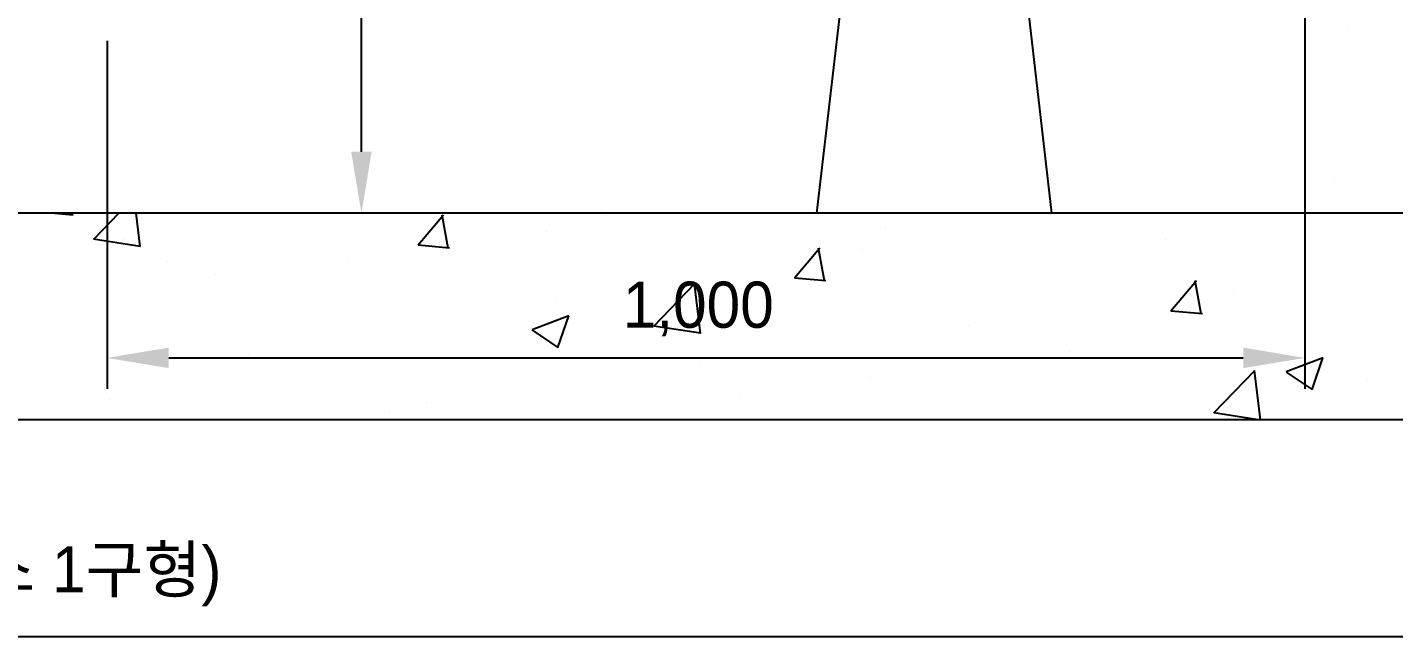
# Model space of a CAD drawing. Header units: millimetres. Extents: x 423257 to 751317, y -351975 to -271940.
# Drawn here: x 556178 to 567279, y -338082 to -333129 of the extents above; entities that cross this region are included whole.
import ezdxf

# ---------------------------------------------------------------- set-up
doc = ezdxf.new("R2010")
doc.units = ezdxf.units.MM
doc.header["$LTSCALE"] = 150
for name, color, linetype in [('-----29 Cable Schedule', 1, 'Continuous'), ('-----30 Text', 2, 'Continuous'), ('-----31 Base Plan', 8, 'Continuous'), ('-----36 Dimension', 1, 'Continuous')]:
    doc.layers.add(name, color=color, linetype=linetype)
doc.styles.add('ELEC', font='')
doc.styles.get('ELEC').set_extended_font_data('Dotum')

msp = doc.modelspace()

# ---------------------------------------------------------------- linework, layer by layer
at = {"layer": '-----29 Cable Schedule', "linetype": 'Continuous', "transparency": 33554687}
msp.add_line((575983, -338082), (549983, -338082), dxfattribs=at)
at = {"layer": '-----31 Base Plan', "transparency": 33554687}
for p, q in [((566557, -315022), (566557, -334640)), ((566557, -315022), (566557, -334640)), ((562778, -333015), (562590, -334640)), ((564312, -333015), (564499, -334640)), ((573640, -334640), (552160, -334640)), ((573328, -334640), (552358, -334640)), ((564499, -334640), (562590, -334640)), ((564499, -334640), (563515, -334640))]:
    msp.add_line(p, q, dxfattribs=at)
at = {"layer": '-----31 Base Plan', "linetype": 'Continuous', "transparency": 33554687}
for p, q in [((566904, -333143), (566904, -333143)), ((566802, -334374), (566802, -334374)), ((556401, -334640), (556549, -334653)), ((556539, -334655), (556536, -334640)), ((556717, -334852), (556920, -334640)), ((557095, -334911), (557063, -334640)), ((559353, -334898), (559558, -334653)), ((559598, -334923), (559549, -334655)), ((560872, -334658), (560872, -334658)), ((559474, -334757), (559474, -334757)), ((560393, -334787), (560393, -334787)), ((563148, -334754), (563148, -334754)), ((556716, -334849), (557095, -334907)), ((556957, -334851), (556957, -334851)), ((559353, -334898), (559608, -334921)), ((562411, -335166), (562617, -334921)), ((562656, -335190), (562607, -334923)), ((562952, -334934), (562952, -334934)), ((565425, -334851), (565425, -334851)), ((557320, -335030), (557320, -335030)), ((558778, -335000), (558778, -335000)), ((557710, -335140), (557710, -335140)), ((561268, -335558), (561601, -335211)), ((561646, -335617), (561598, -335212)), ((562411, -335166), (562666, -335188)), ((565470, -335433), (565676, -335188)), ((565715, -335458), (565666, -335190)), ((560465, -335360), (560465, -335360)), ((565980, -335283), (565980, -335283)), ((560279, -335586), (560577, -335471)), ((560489, -335732), (560576, -335474)), ((565470, -335434), (565725, -335456)), ((560277, -335589), (560489, -335732)), ((561267, -335554), (561646, -335613)), ((563826, -335556), (563826, -335556)), ((557978, -335787), (557978, -335787)), ((564647, -335761), (564647, -335761)), ((566407, -335927), (566706, -335812)), ((566618, -336074), (566704, -335816)), ((561637, -335857), (561637, -335857)), ((565819, -336263), (566152, -335917)), ((566196, -336319), (566149, -335918)), ((566406, -335931), (566618, -336074)), ((563032, -335974), (563032, -335974)), ((567068, -335999), (567068, -335999)), ((556848, -336157), (556848, -336157)), ((561964, -336114), (561964, -336114)), ((559124, -336253), (559124, -336253)), ((559422, -336176), (559422, -336176)), ((565818, -336260), (566197, -336319))]:
    msp.add_line(p, q, dxfattribs=at)
at = {"layer": '-----31 Base Plan'}
msp.add_line((573640, -336319), (552160, -336319), dxfattribs=at)
at = {"layer": '-----36 Dimension'}
for p, q in [((558892, -334140), (558892, -327989)), ((556826, -333239), (556826, -336066)), ((566557, -333239), (566557, -336066)), ((560105, -334640), (558642, -334640)), ((557326, -335816), (566057, -335816))]:
    msp.add_line(p, q, dxfattribs=at)
for points in [[(558809, -334140), (558975, -334140), (558892, -334640)], [(557326, -335732), (557326, -335899), (556826, -335816)], [(566057, -335732), (566057, -335899), (566557, -335816)]]:
    msp.add_solid(points, dxfattribs=at)

# ---------------------------------------------------------------- texts
at = {"layer": '-----30 Text', "lineweight": 5, "style": 'ELEC'}
msp.add_text('*매입 박스(스위치 박스 1구형)', height=375, rotation=359.9881, dxfattribs=at).set_placement((551379, -337721))
at = {"layer": '-----36 Dimension', "style": 'ELEC'}
msp.add_text('1,000', height=375, dxfattribs=at).set_placement((561015, -335571))

doc.saveas('drawing.dxf')
